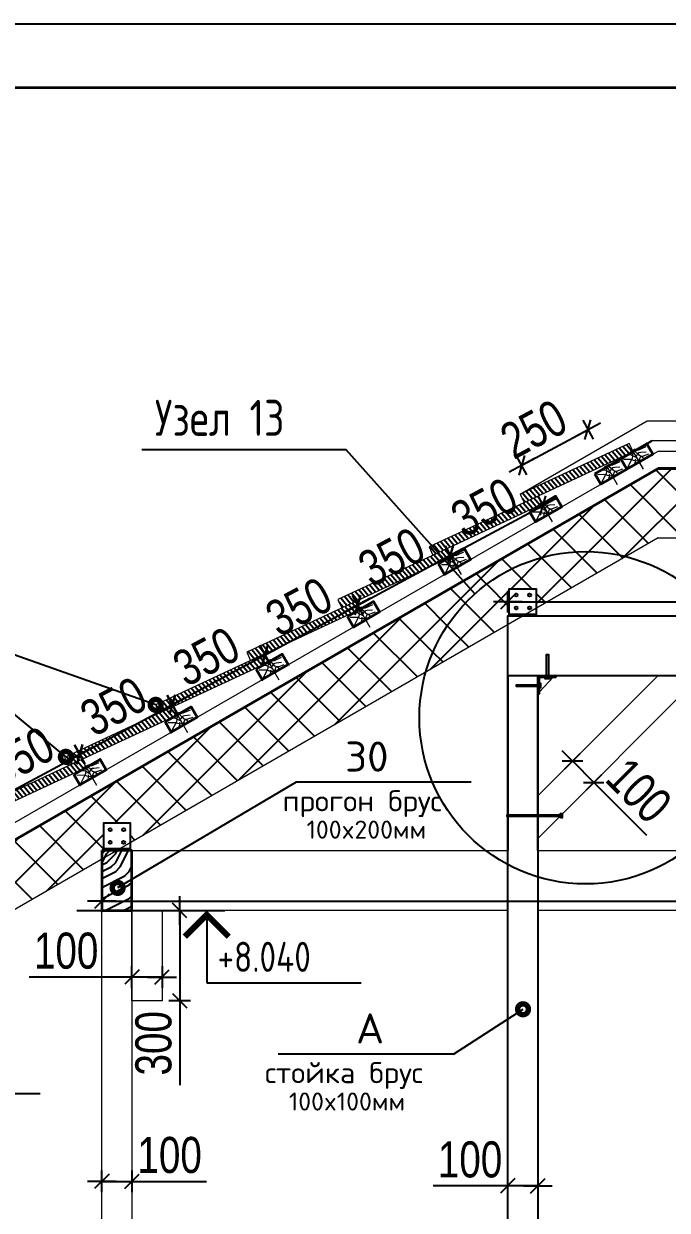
# Model space of a CAD drawing. Extents: x -12289450 to -10763036, y -7834513 to -6150123.
# Drawn here: x -10913199 to -10911059, y -7676207 to -7672261 of the extents above; entities that cross this region are included whole.
import ezdxf

# ---------------------------------------------------------------- set-up
doc = ezdxf.new("R2010")
doc.units = 0
doc.header["$LTSCALE"] = 25
doc.header["$PDMODE"] = 35
doc.layers.get('DefPoints').update_dxf_attribs({"color": 10, "lineweight": 30})
for name, color, linetype in [('004-ВСПЛИНИИ', 15, 'Continuous'), ('005-РАЗМЕРЫ', 252, 'Continuous'), ('008-ШТРИХОВКА', 252, 'Continuous'), ('1рамка1', 7, 'Continuous'), ('Annotation - Text', 7, 'Continuous'), ('ArchiCAD', 7, 'Continuous'), ('Крыши', 7, 'Continuous'), ('Новое', 51, 'Continuous'), ('Примечания', 7, 'Continuous')]:
    doc.layers.add(name, color=color, linetype=linetype)
for name, color, linetype, lineweight in [('RAZMER', 7, 'Continuous', 9), ('ROSTV', 5, 'Continuous', 30), ('Перегор', 4, 'Continuous', 20), ('Стена', 7, 'Continuous', 5), ('СТЕНЫ', 5, 'Continuous', 40), ('Штрих', 9, 'Continuous', 13)]:
    doc.layers.add(name, color=color, linetype=linetype, lineweight=lineweight)
doc.styles.add('GOST 2.304', font='cs_gost2304.shx')
doc.styles.add('ROMANT', font='romant.shx', dxfattribs={"height": 2})
doc.styles.get("Standard").update_dxf_attribs({"font": 'arial.ttf'})
doc.styles.add('TXT0', font='txt', dxfattribs={"width": 0.8})
doc.dimstyles.new('Копия 3 РАЗМЕРЫ 3', dxfattribs={"dimscale": 30, "dimtxt": 4, "dimasz": 0.08, "dimexe": 0, "dimexo": 0, "dimgap": 0.9, "dimtad": 1, "dimdec": 0, "dimzin": 0, "dimdsep": 46, "dimtxsty": 'TXT0', "dimblk1": 'A8MITTA', "dimblk2": 'A8MITTA', "dimsah": 1, "dimcen": 0.3, "dimse1": 1, "dimse2": 1, "dimadec": 0, "dimazin": 0, "dimtp": 6, "dimtm": 6, "dimtfac": 1, "dimtdec": 0, "dimtofl": 0, "dimtmove": 0, "dimatfit": 3, "dimldrblk": 'A8MITTA', "dimfxl": 0, "dimtolj": 1, "dimtzin": 0, "dimarcsym": 0})

# ---------------------------------------------------------------- blocks, each defined once
blk = doc.blocks.new('A8MITTA', base_point=(3180, 3140))
for p, q in [((3160, 3140), (3200, 3140)), ((3170, 3130), (3190, 3150)), ((3180, 3155), (3180, 3125))]:
    blk.add_line(p, q)
blk = doc.blocks.new('*D1121')
at = {"layer": '005-РАЗМЕРЫ', "color": 0, "lineweight": -2, "ltscale": 4, "transparency": 16777216}
blk.add_arc((-10916353.1, -7677009.9), 1208.4, 0.1138, 29.8862, dxfattribs=at)
at = {"layer": 'DefPoints', "color": 0, "ltscale": 4, "transparency": 16777216}
for p in [(-10911089.2, -7673970.7), (-10915217.6, -7676596.6), (-10915739.2, -7677009.9), (-10913249.2, -7677009.9), (-10916768.8, -7677249.9)]:
    blk.add_point(p, dxfattribs=at)
at = {"layer": '005-РАЗМЕРЫ', "color": 0, "lineweight": -2, "ltscale": 4, "transparency": 16777216, "xscale": 2.4, "yscale": 2.4, "zscale": 2.4}
for p, rotation in [((-10915306.6, -7676405.7), 119.9431024038141), ((-10915144.7, -7677009.9), 270.0568976005309)]:
    blk.add_blockref('A8MITTA', p, dxfattribs=dict(at, rotation=rotation))
at = {"layer": '005-РАЗМЕРЫ', "color": 0, "ltscale": 4, "transparency": 16777216, "insert": (-10915071.7, -7676819.9), "char_height": 120, "attachment_point": 5, "rotation": 278.4331, "style": 'TXT0'}
blk.add_mtext('\\A1;30°', dxfattribs=at)
blk = doc.blocks.new('*D1077')
at = {"layer": '005-РАЗМЕРЫ', "color": 0, "lineweight": -2, "ltscale": 4, "transparency": 16777216}
for p, q in [((-10911589.2, -7676125.2), (-10911837.6, -7676125.2)), ((-10911491.6, -7676125.2), (-10911586.8, -7676125.2))]:
    blk.add_line(p, q, dxfattribs=at)
at = {"layer": 'DefPoints', "color": 0, "ltscale": 4, "transparency": 16777216}
for p in [(-10911589.2, -7676125.2), (-10911489.2, -7676125.2), (-10911489.2, -7676125.2)]:
    blk.add_point(p, dxfattribs=at)
at = {"layer": '005-РАЗМЕРЫ', "color": 0, "lineweight": -2, "ltscale": 4, "transparency": 16777216, "xscale": 2.4, "yscale": 2.4, "zscale": 2.4, "rotation": 180}
blk.add_blockref('A8MITTA', (-10911589.2, -7676125.2), dxfattribs=at)
at = {"layer": '005-РАЗМЕРЫ', "color": 0, "lineweight": -2, "ltscale": 4, "transparency": 16777216, "xscale": 2.4, "yscale": 2.4, "zscale": 2.4}
blk.add_blockref('A8MITTA', (-10911489.2, -7676125.2), dxfattribs=at)
at = {"layer": '005-РАЗМЕРЫ', "color": 0, "ltscale": 4, "transparency": 16777216, "insert": (-10911714.6, -7676038.2), "char_height": 120, "attachment_point": 5, "style": 'TXT0'}
blk.add_mtext('\\A1;100', dxfattribs=at)
blk = doc.blocks.new('*D1079')
at = {"layer": '005-РАЗМЕРЫ', "color": 0, "lineweight": -2, "ltscale": 4, "transparency": 16777216}
for p, q in [((-10912936.8, -7676110.4), (-10912841.6, -7676110.4)), ((-10912839.2, -7676110.4), (-10912590.8, -7676110.4))]:
    blk.add_line(p, q, dxfattribs=at)
at = {"layer": 'DefPoints', "color": 0, "ltscale": 4, "transparency": 16777216}
for p in [(-10912839.2, -7676110.4), (-10912939.2, -7676125.2), (-10912839.2, -7676125.2)]:
    blk.add_point(p, dxfattribs=at)
at = {"layer": '005-РАЗМЕРЫ', "color": 0, "lineweight": -2, "ltscale": 4, "transparency": 16777216, "xscale": 2.4, "yscale": 2.4, "zscale": 2.4, "rotation": 180}
blk.add_blockref('A8MITTA', (-10912939.2, -7676110.4), dxfattribs=at)
at = {"layer": '005-РАЗМЕРЫ', "color": 0, "lineweight": -2, "ltscale": 4, "transparency": 16777216, "xscale": 2.4, "yscale": 2.4, "zscale": 2.4}
blk.add_blockref('A8MITTA', (-10912839.2, -7676110.4), dxfattribs=at)
at = {"layer": '005-РАЗМЕРЫ', "color": 0, "ltscale": 4, "transparency": 16777216, "insert": (-10912713.8, -7676023.4), "char_height": 120, "attachment_point": 5, "style": 'TXT0'}
blk.add_mtext('\\A1;100', dxfattribs=at)
blk = doc.blocks.new('*D1087')
at = {"layer": '005-РАЗМЕРЫ', "color": 0, "lineweight": -2, "ltscale": 4, "transparency": 16777216}
for p, q in [((-10912839.2, -7675431.1), (-10913181, -7675431.1)), ((-10912741.6, -7675431.1), (-10912836.8, -7675431.1))]:
    blk.add_line(p, q, dxfattribs=at)
at = {"layer": 'DefPoints', "color": 0, "ltscale": 4, "transparency": 16777216}
for p in [(-10912839.2, -7675431.1), (-10912839.2, -7675509.9), (-10912739.2, -7675509.9)]:
    blk.add_point(p, dxfattribs=at)
at = {"layer": '005-РАЗМЕРЫ', "color": 0, "lineweight": -2, "ltscale": 4, "transparency": 16777216, "xscale": 2.4, "yscale": 2.4, "zscale": 2.4, "rotation": 180}
blk.add_blockref('A8MITTA', (-10912839.2, -7675431.1), dxfattribs=at)
at = {"layer": '005-РАЗМЕРЫ', "color": 0, "lineweight": -2, "ltscale": 4, "transparency": 16777216, "xscale": 2.4, "yscale": 2.4, "zscale": 2.4}
blk.add_blockref('A8MITTA', (-10912739.2, -7675431.1), dxfattribs=at)
at = {"layer": '005-РАЗМЕРЫ', "color": 0, "ltscale": 4, "transparency": 16777216, "insert": (-10913058, -7675344.1), "char_height": 120, "attachment_point": 5, "style": 'TXT0'}
blk.add_mtext('\\A1;100', dxfattribs=at)
blk = doc.blocks.new('*D1088')
at = {"layer": '005-РАЗМЕРЫ', "color": 0, "lineweight": -2, "ltscale": 4, "transparency": 16777216}
for p, q in [((-10912680.1, -7675212.3), (-10912680.1, -7675507.5)), ((-10912680.1, -7675509.9), (-10912680.1, -7675790.3))]:
    blk.add_line(p, q, dxfattribs=at)
at = {"layer": 'DefPoints', "color": 0, "ltscale": 4, "transparency": 16777216}
for p in [(-10912739.2, -7675209.9), (-10912680.1, -7675209.9), (-10912739.2, -7675509.9)]:
    blk.add_point(p, dxfattribs=at)
at = {"layer": '005-РАЗМЕРЫ', "color": 0, "lineweight": -2, "ltscale": 4, "transparency": 16777216, "xscale": 2.4, "yscale": 2.4, "zscale": 2.4}
for p, rotation in [((-10912680.1, -7675209.9), 90), ((-10912680.1, -7675509.9), 270)]:
    blk.add_blockref('A8MITTA', p, dxfattribs=dict(at, rotation=rotation))
at = {"layer": '005-РАЗМЕРЫ', "color": 0, "ltscale": 4, "transparency": 16777216, "insert": (-10912767.1, -7675651.3), "char_height": 120, "attachment_point": 5, "rotation": 90, "style": 'TXT0'}
blk.add_mtext('\\A1;300', dxfattribs=at)
blk = doc.blocks.new('ytjtyj')
at = {"layer": 'Перегор', "linetype": 'Continuous'}
for p, q in [((-3.6, 13.4), (-21.6, 6.9)), ((-12.6, 10.2), (11.8, -56.9))]:
    blk.add_line(p, q, dxfattribs=at)
at = {"layer": 'Стена', "linetype": 'Continuous', "ltscale": 100}
blk.add_line((51.9, -12.5), (38.2, 25), dxfattribs=at)
blk.add_lwpolyline([(-55.8, -9.2), (-42.1, -46.8), (51.9, -12.5), (38.2, 25), (-55.8, -9.2)], close=True, dxfattribs=at)
at = {"layer": 'Штрих', "linetype": 'Continuous', "ltscale": 100}
for p, q in [((-10.2, 4.4), (-15.6, -3.3)), ((0.3, 8.6), (-10.2, 4.4)), ((2, -2.6), (-4.9, 6.5)), ((7.6, 8.6), (0.3, 8.6)), ((32.8, 15.1), (7.6, 8.6)), ((-20.7, -18.1), (-46.9, -13.8)), ((-18.6, -15.3), (-38.4, -41.9)), ((-20.7, -2.7), (-33.2, -0.9)), ((-15.6, -6.6), (-20.7, -2.7)), ((-15.1, -22.2), (-20.7, -18.1)), ((-15.6, -8.5), (-18.6, -15.3)), ((-15.6, -3.3), (-15.6, -8.5)), ((-7.2, -13), (-15.6, -6.6)), ((-9.5, -24.4), (-15.1, -22.2)), ((-8.9, -23.1), (-12.3, -30.7)), ((-12.3, -30.7), (-11.7, -34.8)), ((-0.7, -26.6), (-9.5, -24.4)), ((-9, -18.9), (-8.9, -23.1)), ((-1.7, -7.1), (-7.2, -13)), ((-1.2, -17.6), (-7.2, -13)), ((2, -2.6), (-1.7, -7.1)), ((8.3, -25.3), (-0.7, -26.6)), ((1.3, -25.2), (0.1, -30.6)), ((5.7, -20.6), (1.3, -25.2)), ((7.1, -0.5), (2, -2.6)), ((5.7, -5.8), (2, -2.6)), ((7.2, -9.7), (5.7, -5.8)), ((8.7, -14.8), (5.7, -20.6)), ((12.9, -0.7), (7.1, -0.5)), ((13.7, -13.8), (7.2, -9.7)), ((13.7, -13.8), (8.7, -14.8)), ((30.7, -2.1), (12.9, -0.7)), ((17.6, -17.7), (13.7, -13.8)), ((19.4, -13.8), (13.7, -13.8)), ((17.5, -23.8), (14, -25.5)), ((21.4, -22.6), (17.5, -23.8)), ((20.1, -23), (17.6, -17.7)), ((37.5, -10.5), (19.4, -13.8))]:
    blk.add_line(p, q, dxfattribs=at)
blk = doc.blocks.new('*D1102')
at = {"layer": '005-РАЗМЕРЫ', "color": 0, "lineweight": -2, "ltscale": 4, "transparency": 16777216}
blk.add_line((-10913319, -7674855.2), (-10913015, -7674691.9), dxfattribs=at)
at = {"layer": 'DefPoints', "color": 0, "ltscale": 4, "transparency": 16777216}
for p in [(-10913012.9, -7674690.8), (-10912981.3, -7674749.5), (-10913284.4, -7674924.5)]:
    blk.add_point(p, dxfattribs=at)
at = {"layer": '005-РАЗМЕРЫ', "color": 0, "lineweight": -2, "ltscale": 4, "transparency": 16777216, "xscale": 2.4, "yscale": 2.4, "zscale": 2.4}
for p, rotation in [((-10913012.9, -7674690.8), 28.24157779316131), ((-10913321.1, -7674856.3), 208.2415777931613)]:
    blk.add_blockref('A8MITTA', p, dxfattribs=dict(at, rotation=rotation))
at = {"layer": '005-РАЗМЕРЫ', "color": 0, "ltscale": 4, "transparency": 16777216, "insert": (-10913208.1, -7674696.9), "char_height": 120, "attachment_point": 5, "rotation": 28.2416, "style": 'TXT0'}
blk.add_mtext('\\A1;350', dxfattribs=at)
blk = doc.blocks.new('*D1103')
at = {"layer": '005-РАЗМЕРЫ', "color": 0, "lineweight": -2, "ltscale": 4, "transparency": 16777216}
blk.add_line((-10913010.8, -7674689.6), (-10912706.8, -7674526.3), dxfattribs=at)
at = {"layer": 'DefPoints', "color": 0, "ltscale": 4, "transparency": 16777216}
for p in [(-10912704.7, -7674525.2), (-10912678.2, -7674574.5), (-10912981.3, -7674749.5)]:
    blk.add_point(p, dxfattribs=at)
at = {"layer": '005-РАЗМЕРЫ', "color": 0, "lineweight": -2, "ltscale": 4, "transparency": 16777216, "xscale": 2.4, "yscale": 2.4, "zscale": 2.4}
for p, rotation in [((-10912704.7, -7674525.2), 28.24157779316131), ((-10913012.9, -7674690.8), 208.2415777931613)]:
    blk.add_blockref('A8MITTA', p, dxfattribs=dict(at, rotation=rotation))
at = {"layer": '005-РАЗМЕРЫ', "color": 0, "ltscale": 4, "transparency": 16777216, "insert": (-10912899.9, -7674531.3), "char_height": 120, "attachment_point": 5, "rotation": 28.2416, "style": 'TXT0'}
blk.add_mtext('\\A1;350', dxfattribs=at)
blk = doc.blocks.new('*D1104')
at = {"layer": '005-РАЗМЕРЫ', "color": 0, "lineweight": -2, "ltscale": 4, "transparency": 16777216}
blk.add_line((-10912702.6, -7674524.1), (-10912398.6, -7674360.8), dxfattribs=at)
at = {"layer": 'DefPoints', "color": 0, "ltscale": 4, "transparency": 16777216}
for p in [(-10912396.5, -7674359.7), (-10912375.1, -7674399.5), (-10912678.2, -7674574.5)]:
    blk.add_point(p, dxfattribs=at)
at = {"layer": '005-РАЗМЕРЫ', "color": 0, "lineweight": -2, "ltscale": 4, "transparency": 16777216, "xscale": 2.4, "yscale": 2.4, "zscale": 2.4}
for p, rotation in [((-10912396.5, -7674359.7), 28.24157779316131), ((-10912704.7, -7674525.2), 208.2415777931613)]:
    blk.add_blockref('A8MITTA', p, dxfattribs=dict(at, rotation=rotation))
at = {"layer": '005-РАЗМЕРЫ', "color": 0, "ltscale": 4, "transparency": 16777216, "insert": (-10912591.8, -7674365.8), "char_height": 120, "attachment_point": 5, "rotation": 28.2416, "style": 'TXT0'}
blk.add_mtext('\\A1;350', dxfattribs=at)
blk = doc.blocks.new('*D1105')
at = {"layer": '005-РАЗМЕРЫ', "color": 0, "lineweight": -2, "ltscale": 4, "transparency": 16777216}
blk.add_line((-10912394.4, -7674358.5), (-10912090.4, -7674195.3), dxfattribs=at)
at = {"layer": 'DefPoints', "color": 0, "ltscale": 4, "transparency": 16777216}
for p in [(-10912088.3, -7674194.1), (-10912072, -7674224.5), (-10912375.1, -7674399.5)]:
    blk.add_point(p, dxfattribs=at)
at = {"layer": '005-РАЗМЕРЫ', "color": 0, "lineweight": -2, "ltscale": 4, "transparency": 16777216, "xscale": 2.4, "yscale": 2.4, "zscale": 2.4}
for p, rotation in [((-10912088.3, -7674194.1), 28.24157779316131), ((-10912396.5, -7674359.7), 208.2415777931613)]:
    blk.add_blockref('A8MITTA', p, dxfattribs=dict(at, rotation=rotation))
at = {"layer": '005-РАЗМЕРЫ', "color": 0, "ltscale": 4, "transparency": 16777216, "insert": (-10912283.6, -7674200.3), "char_height": 120, "attachment_point": 5, "rotation": 28.2416, "style": 'TXT0'}
blk.add_mtext('\\A1;350', dxfattribs=at)
blk = doc.blocks.new('*D1106')
at = {"layer": '005-РАЗМЕРЫ', "color": 0, "lineweight": -2, "ltscale": 4, "transparency": 16777216}
blk.add_line((-10912086.2, -7674193), (-10911782.2, -7674029.7), dxfattribs=at)
at = {"layer": 'DefPoints', "color": 0, "ltscale": 4, "transparency": 16777216}
for p in [(-10911780.1, -7674028.6), (-10911768.9, -7674049.5), (-10912072, -7674224.5)]:
    blk.add_point(p, dxfattribs=at)
at = {"layer": '005-РАЗМЕРЫ', "color": 0, "lineweight": -2, "ltscale": 4, "transparency": 16777216, "xscale": 2.4, "yscale": 2.4, "zscale": 2.4}
for p, rotation in [((-10911780.1, -7674028.6), 28.24157779316131), ((-10912088.3, -7674194.1), 208.2415777931613)]:
    blk.add_blockref('A8MITTA', p, dxfattribs=dict(at, rotation=rotation))
at = {"layer": '005-РАЗМЕРЫ', "color": 0, "ltscale": 4, "transparency": 16777216, "insert": (-10911975.4, -7674034.7), "char_height": 120, "attachment_point": 5, "rotation": 28.2416, "style": 'TXT0'}
blk.add_mtext('\\A1;350', dxfattribs=at)
blk = doc.blocks.new('*D1107')
at = {"layer": '005-РАЗМЕРЫ', "color": 0, "lineweight": -2, "ltscale": 4, "transparency": 16777216}
blk.add_line((-10911778, -7674027.5), (-10911474, -7673864.2), dxfattribs=at)
at = {"layer": 'DefPoints', "color": 0, "ltscale": 4, "transparency": 16777216}
for p in [(-10911471.9, -7673863.1), (-10911465.8, -7673874.5), (-10911768.9, -7674049.5)]:
    blk.add_point(p, dxfattribs=at)
at = {"layer": '005-РАЗМЕРЫ', "color": 0, "lineweight": -2, "ltscale": 4, "transparency": 16777216, "xscale": 2.4, "yscale": 2.4, "zscale": 2.4}
for p, rotation in [((-10911471.9, -7673863.1), 28.24157779316131), ((-10911780.1, -7674028.6), 208.2415777931613)]:
    blk.add_blockref('A8MITTA', p, dxfattribs=dict(at, rotation=rotation))
at = {"layer": '005-РАЗМЕРЫ', "color": 0, "ltscale": 4, "transparency": 16777216, "insert": (-10911667.2, -7673869.2), "char_height": 120, "attachment_point": 5, "rotation": 28.2416, "style": 'TXT0'}
blk.add_mtext('\\A1;350', dxfattribs=at)
blk = doc.blocks.new('*D1122')
at = {"layer": '005-РАЗМЕРЫ', "color": 0, "lineweight": -2, "ltscale": 4, "transparency": 16777216}
blk.add_line((-10911540.7, -7673728.4), (-10911324.8, -7673612.4), dxfattribs=at)
at = {"layer": 'DefPoints', "color": 0, "ltscale": 4, "transparency": 16777216}
for p in [(-10911322.7, -7673611.3), (-10911225.2, -7673792.8), (-10911441.7, -7673917.8)]:
    blk.add_point(p, dxfattribs=at)
at = {"layer": '005-РАЗМЕРЫ', "color": 0, "lineweight": -2, "ltscale": 4, "transparency": 16777216, "xscale": 2.4, "yscale": 2.4, "zscale": 2.4}
for p, rotation in [((-10911322.7, -7673611.3), 28.24157779316131), ((-10911542.8, -7673729.5), 208.2415777931613)]:
    blk.add_blockref('A8MITTA', p, dxfattribs=dict(at, rotation=rotation))
at = {"layer": '005-РАЗМЕРЫ', "color": 0, "ltscale": 4, "transparency": 16777216, "insert": (-10911503, -7673609.4), "char_height": 120, "attachment_point": 5, "rotation": 28.2416, "style": 'TXT0'}
blk.add_mtext('\\A1;250', dxfattribs=at)
blk = doc.blocks.new('*D1133')
at = {"layer": '005-РАЗМЕРЫ', "color": 0, "lineweight": -2, "ltscale": 4, "transparency": 16777216}
for p, q in [((-10911372.1, -7674714.8), (-10911304.8, -7674782.1)), ((-10911303.1, -7674783.8), (-10911127.5, -7674959.5))]:
    blk.add_line(p, q, dxfattribs=at)
at = {"layer": 'DefPoints', "color": 0, "ltscale": 4, "transparency": 16777216}
for p in [(-10911327.4, -7674666.7), (-10911256.7, -7674737.4), (-10911303.1, -7674783.8)]:
    blk.add_point(p, dxfattribs=at)
at = {"layer": '005-РАЗМЕРЫ', "color": 0, "lineweight": -2, "ltscale": 4, "transparency": 16777216, "xscale": 2.4, "yscale": 2.4, "zscale": 2.4}
for p, rotation in [((-10911373.8, -7674713.1), 135), ((-10911303.1, -7674783.8), 315)]:
    blk.add_blockref('A8MITTA', p, dxfattribs=dict(at, rotation=rotation))
at = {"layer": '005-РАЗМЕРЫ', "color": 0, "ltscale": 4, "transparency": 16777216, "insert": (-10911152.9, -7674811), "char_height": 120, "attachment_point": 5, "rotation": 315, "style": 'TXT0'}
blk.add_mtext('\\A1;100', dxfattribs=at)
blk = doc.blocks.new('*D1278')
at = {"layer": '005-РАЗМЕРЫ', "color": 0, "lineweight": -2, "ltscale": 4, "transparency": 16777216}
blk.add_line((-10911586.8, -7674183.4), (-10909391.6, -7674183.4), dxfattribs=at)
at = {"layer": 'DefPoints', "color": 0, "ltscale": 4, "transparency": 16777216}
for p in [(-10909389.2, -7674183.4), (-10911589.2, -7674329.9), (-10909389.2, -7674329.9)]:
    blk.add_point(p, dxfattribs=at)
at = {"layer": '005-РАЗМЕРЫ', "color": 0, "lineweight": -2, "ltscale": 4, "transparency": 16777216, "xscale": 2.4, "yscale": 2.4, "zscale": 2.4, "rotation": 180}
blk.add_blockref('A8MITTA', (-10911589.2, -7674183.4), dxfattribs=at)
at = {"layer": '005-РАЗМЕРЫ', "color": 0, "lineweight": -2, "ltscale": 4, "transparency": 16777216, "xscale": 2.4, "yscale": 2.4, "zscale": 2.4}
blk.add_blockref('A8MITTA', (-10909389.2, -7674183.4), dxfattribs=at)
at = {"layer": '005-РАЗМЕРЫ', "color": 0, "ltscale": 4, "transparency": 16777216, "insert": (-10910579.8, -7674096.4), "char_height": 120, "attachment_point": 5, "style": 'TXT0'}
blk.add_mtext('\\A1;2200', dxfattribs=at)
blk = doc.blocks.new('*D1279')
at = {"layer": '005-РАЗМЕРЫ', "color": 0, "lineweight": -2, "ltscale": 4, "transparency": 16777216}
blk.add_line((-10912936.8, -7675179.3), (-10908041.6, -7675179.3), dxfattribs=at)
at = {"layer": 'DefPoints', "color": 0, "ltscale": 4, "transparency": 16777216}
for p in [(-10912939.2, -7675209.8), (-10908039.2, -7675179.3), (-10908039.2, -7675209.9)]:
    blk.add_point(p, dxfattribs=at)
at = {"layer": '005-РАЗМЕРЫ', "color": 0, "lineweight": -2, "ltscale": 4, "transparency": 16777216, "xscale": 2.4, "yscale": 2.4, "zscale": 2.4, "rotation": 180}
blk.add_blockref('A8MITTA', (-10912939.2, -7675179.3), dxfattribs=at)
at = {"layer": '005-РАЗМЕРЫ', "color": 0, "lineweight": -2, "ltscale": 4, "transparency": 16777216, "xscale": 2.4, "yscale": 2.4, "zscale": 2.4}
blk.add_blockref('A8MITTA', (-10908039.2, -7675179.3), dxfattribs=at)
at = {"layer": '005-РАЗМЕРЫ', "color": 0, "ltscale": 4, "transparency": 16777216, "insert": (-10910544.8, -7675092.3), "char_height": 120, "attachment_point": 5, "style": 'TXT0'}
blk.add_mtext('\\A1;4900', dxfattribs=at)

msp = doc.modelspace()

# ---------------------------------------------------------------- hatches: boundary and pattern name
at = {"layer": '008-ШТРИХОВКА'}
h = msp.add_hatch(dxfattribs=at)
h.set_pattern_fill('ANSI31', color=251, scale=4, angle=5, style=0)
h.set_pattern_definition([(130, (-22668496.526, -659870.611), (9.728764428, 8.163402643), [])])
h.paths.add_polyline_path([(-10911175.1, -7673685.2), (-10911176.7, -7673682.5), (-10911174, -7673680.9), (-10911185.2, -7673656.8), (-10911547.7, -7673825.9), (-10911535, -7673853)])
at = {"layer": '008-ШТРИХОВКА', "ltscale": 3}
h = msp.add_hatch(dxfattribs=at)
h.set_pattern_fill('ANSI37', color=256, scale=30)
h.set_pattern_definition([(45, (-10915989.19, -7676799.76), (-67.3519, 67.3519), []), (135, (-10915989.19, -7676799.76), (-67.3519, -67.3519), [])])
h.paths.add_polyline_path([(-10914357.1, -7675857.5), (-10914427.5, -7675781.6, -0.654736), (-10914442.6, -7675775, -1), (-10914424.6, -7675775, -0.208652), (-10914427.5, -7675781.6), (-10914357.1, -7675857.5), (-10913966.4, -7675631.9), (-10914081.8, -7675477.9, -0.449806), (-10914095, -7675475.2), (-10915389.2, -7676222.4), (-10915389.2, -7676395.6), (-10915792.5, -7676628.5, -0.063467), (-10915753.7, -7676663.8)])
h.paths.add_polyline_path([(-10915989.2, -7676606), (-10915989.2, -7676742), (-10915934.2, -7676710.3), (-10915934.2, -7676654.9), (-10915844.2, -7676654.9), (-10915844.2, -7676658.3), (-10915792.5, -7676628.5, 0.253679)])
h.paths.add_polyline_path([(-10915954.4, -7676690.2, -1), (-10915964.4, -7676690.2, -1)], flags=16)
h.paths.add_polyline_path([(-10915792.5, -7676628.5), (-10915389.2, -7676395.6), (-10915389.2, -7676222.4), (-10915989.2, -7676568.8), (-10915989.2, -7676606, -0.253679)])
h.paths.add_polyline_path([(-10915955.2, -7676586.1), (-10915954.2, -7676586.1, 1), (-10915964.2, -7676586.1), (-10915963.2, -7676586.1, -1)], flags=16)
h.paths.add_polyline_path([(-10915684.2, -7676534.3, -1), (-10915694.2, -7676534.3, -1)], flags=16)
h.paths.add_polyline_path([(-10915689.2, -7676434.3), (-10915689.2, -7676435.3, 0.425077), (-10915684, -7676430.3), (-10915685, -7676430.3, -0.427766)], flags=16)
h.paths.add_polyline_path([(-10915424, -7676378.3, -1), (-10915414, -7676378.3, -1)], flags=16)
h.paths.add_polyline_path([(-10915419, -7676278.3), (-10915419, -7676279.3, 0.425077), (-10915413.8, -7676274.3), (-10915414.8, -7676274.3, -0.427766)], flags=16)
h.paths.add_polyline_path([(-10915939.2, -7676770.9), (-10915939.2, -7676744.9), (-10915934.2, -7676744.9), (-10915934.2, -7676710.3), (-10915989.2, -7676742), (-10915989.2, -7676799.8)])
h.paths.add_polyline_path([(-10915885.5, -7676739.9), (-10915844.2, -7676716.1), (-10915844.2, -7676658.3), (-10915866.4, -7676671.1, -0.392552), (-10915861.8, -7676676.1, -1.254141), (-10915871.3, -7676674), (-10915934.2, -7676710.3), (-10915934.2, -7676739.9)], flags=17)
h.paths.add_polyline_path([(-10915916.9, -7676718.6, -1), (-10915906.9, -7676718.6, -1)], flags=16)
h.paths.add_polyline_path([(-10915871.8, -7676718.6, -1), (-10915861.8, -7676718.6, -1)], flags=16)
h.paths.add_polyline_path([(-10915753.7, -7676663.8, 0.063467), (-10915792.5, -7676628.5), (-10915844.2, -7676658.3), (-10915844.2, -7676716.1)])
h.paths.add_polyline_path([(-10912939.2, -7675009.9), (-10912934.2, -7675009.9), (-10912934.2, -7674919.9), (-10912844.2, -7674919.9), (-10912844.2, -7674984), (-10911861.7, -7674416.8, -0.141487), (-10911698.9, -7674157), (-10911737.3, -7674114), (-10914079.4, -7675466.2, -0.131652), (-10914078.2, -7675470.7, -0.236048), (-10914081.8, -7675477.9), (-10913966.4, -7675631.9), (-10912939.2, -7675038.8)])
h.paths.add_polyline_path([(-10911861.7, -7674416.8), (-10911589.2, -7674259.4), (-10911589.2, -7674229.9), (-10911584.2, -7674229.9), (-10911584.2, -7674139.9), (-10911494.2, -7674139.9), (-10911494.2, -7674204.6), (-10911196.7, -7674032.8, 0.404225)])
h.paths.add_polyline_path([(-10911089.2, -7673739.8), (-10911737.3, -7674114), (-10911698.9, -7674157, -0.248525), (-10911196.7, -7674032.8), (-10911089.2, -7673970.7), (-10911089.2, -7673970.7), (-10910714.2, -7673970.7), (-10910714.2, -7673739.8)])
at = {"layer": '008-ШТРИХОВКА'}
h = msp.add_hatch(dxfattribs=at)
h.set_pattern_fill('ANSI31', color=251, scale=4, angle=5, style=0)
h.set_pattern_definition([(130, (-22668193.418, -660045.611), (9.728764428, 8.163402643), [])])
h.paths.add_polyline_path([(-10911478.2, -7673860.2), (-10911479.8, -7673857.5), (-10911477.1, -7673855.9), (-10911488.3, -7673831.8), (-10911850.8, -7674000.9), (-10911838.1, -7674028)])
h = msp.add_hatch(dxfattribs=at)
h.set_pattern_fill('ANSI31', color=251, scale=4, angle=5, style=0)
h.set_pattern_definition([(130, (-22667890.309, -660220.611), (9.728764428, 8.163402643), [])])
h.paths.add_polyline_path([(-10911781.3, -7674035.2), (-10911782.9, -7674032.5), (-10911780.2, -7674030.9), (-10911791.4, -7674006.8), (-10912153.9, -7674175.9), (-10912141.3, -7674203)])
h = msp.add_hatch(dxfattribs=at)
h.set_pattern_fill('ANSI31', color=251, scale=4, angle=5, style=0)
h.set_pattern_definition([(130, (-22667587.2, -660395.611), (9.728764428, 8.163402643), [])])
h.paths.add_polyline_path([(-10912084.4, -7674210.2), (-10912086, -7674207.5), (-10912083.3, -7674205.9), (-10912094.5, -7674181.8), (-10912457, -7674350.9), (-10912444.4, -7674378)])
h = msp.add_hatch(dxfattribs=at)
h.set_pattern_fill('ANSI31', color=251, scale=4, angle=5, style=0)
h.set_pattern_definition([(130, (-22667284.091, -660570.611), (9.728764428, 8.163402643), [])])
h.paths.add_polyline_path([(-10912387.5, -7674385.2), (-10912389.1, -7674382.5), (-10912386.4, -7674380.9), (-10912397.6, -7674356.8), (-10912760.1, -7674525.9), (-10912747.5, -7674553)])
h = msp.add_hatch(dxfattribs=at)
h.set_pattern_fill('ANSI31', color=251, scale=4, angle=5, style=0)
h.set_pattern_definition([(130, (-22666980.982, -660745.611), (9.728764428, 8.163402643), [])])
h.paths.add_polyline_path([(-10912690.6, -7674560.2), (-10912692.2, -7674557.5), (-10912689.5, -7674555.9), (-10912700.7, -7674531.8), (-10913063.3, -7674700.9), (-10913050.6, -7674728)])
h = msp.add_hatch(dxfattribs=at)
h.set_pattern_fill('ANSI31', color=251, scale=4, angle=5, style=0)
h.set_pattern_definition([(130, (-22666677.873, -660920.611), (9.728764428, 8.163402643), [])])
h.paths.add_polyline_path([(-10912993.8, -7674735.2), (-10912995.3, -7674732.5), (-10912992.6, -7674730.9), (-10913003.8, -7674706.8), (-10913366.4, -7674875.9), (-10913353.7, -7674903)])
h = msp.add_hatch(dxfattribs=at)
h.set_pattern_fill('WOODFACE', color=251, scale=300, style=0, pattern_type=2)
h.set_pattern_definition([(0, (761216.9, -567795.14), (300, 300), [15, -285]), (90, (761336.9, -567690.14), (-300, 300), [30, -270]), (45, (761276.91, -567720.14), (3e-14, 300), [21.21, -63.63, 21.21, -42.42, 148.5, -127.2940687]), (45, (761201.91, -567810.14), (3e-14, 300), [21.213, -42.426, 21.213, -339.4120686]), (45, (761306.91, -567780.14), (3e-14, 300), [21.213, -403.0510686]), (45, (761336.91, -567795.14), (3e-14, 300), [21.213, -403.0510686]), (45, (761291.91, -567765.14), (3e-14, 300), [21.213, -403.0510686]), (45, (761276.91, -567750.14), (3e-14, 300), [42.426, -381.8380686]), (45, (761351.91, -567525.14), (3e-14, 300), [42.426, -381.8380686]), (45, (761246.91, -567735.14), (3e-14, 300), [84.852, -339.4120686]), (45, (761231.91, -567720.14), (3e-14, 300), [84.852, -339.4120686]), (45, (761426.91, -567630.14), (3e-14, 300), [84.852, -339.4120686]), (45, (761216.91, -567690.14), (3e-14, 300), [63.6396, -360.6244686]), (45, (761156.91, -567645.14), (3e-14, 300), [63.6396, -360.6244686]), (45, (761186.91, -567675.14), (3e-14, 300), [63.6396, -360.6244686]), (45, (761381.91, -567585.14), (3e-14, 300), [106.06602, -318.1980486]), (45, (761351.91, -567570.14), (3e-14, 300), [106.06602, -318.1980486]), (45, (761381.91, -567645.14), (3e-14, 300), [148.492424, -275.7716445]), (26.5650512, (761246.91, -567765.14), (300, 1e-07), [33.541017, -637.279374]), (26.5650512, (761306.91, -567675.14), (300, 1e-07), [33.541017, -637.279374]), (26.5650512, (761291.91, -567705.14), (300, 1e-07), [33.541017, -637.279374]), (26.5650512, (761231.91, -567795.14), (300, 1e-07), [67.08204, -603.738353]), (26.5650512, (761291.91, -567660.14), (300, 1e-07), [100.623059, -570.197334]), (26.5650512, (761261.91, -567645.14), (300, 1e-07), [134.1640785, -536.6563146]), (26.5650512, (761231.91, -567630.14), (300, 1e-07), [134.1640785, -536.6563146]), (26.5650512, (761186.91, -567540.14), (300, 1e-07), [134.1640785, -536.6563146]), (26.5650512, (761186.91, -567570.14), (300, 1e-07), [167.7051, -503.115293]), (26.5650512, (761201.91, -567600.14), (300, 1e-07), [167.7051, -503.115293]), (63.4349488, (761306.91, -567720.14), (2e-08, 300), [33.541017, -637.279374]), (63.4349488, (761261.91, -567750.14), (2e-08, 300), [33.541017, -637.279374]), (63.4349488, (761216.91, -567795.14), (2e-08, 300), [67.08204, -603.738353]), (63.4349488, (761306.91, -567750.14), (2e-08, 300), [67.08204, -603.738353]), (63.4349488, (761186.91, -567810.14), (2e-08, 300), [100.623059, -570.197334]), (63.4349488, (761156.91, -567810.14), (2e-08, 300), [134.1640785, -536.6563146]), (63.4349488, (761426.91, -567795.14), (2e-08, 300), [134.1640785, -536.6563146]), (63.4349488, (761321.91, -567765.14), (2e-08, 300), [134.1640785, -536.6563146]), (63.4349488, (761381.91, -567795.14), (2e-08, 300), [167.7051, -503.115293]), (63.4349488, (761351.91, -567780.14), (2e-08, 300), [167.7051, -503.115293])])
h.paths.add_polyline_path([(-10912839.2, -7675209.9), (-10912839.2, -7675009.9), (-10912939.2, -7675009.9), (-10912939.2, -7675209.9)])

# ---------------------------------------------------------------- linework, layer by layer
at = {"lineweight": 25, "ltscale": 20}
for p, q in [((-10913058.8, -7674698.8), (-10913648, -7674212.9)), ((-10912760.1, -7674525.9), (-10913648, -7674212.9)), ((-10912293.5, -7674783.2), (-10912886.9, -7675134.6)), ((-10911711.2, -7674783.2), (-10912293.5, -7674783.2)), ((-10911770, -7675687.1), (-10911538.5, -7675538.2)), ((-10911770, -7675687.1), (-10912352.4, -7675687.1)), ((-10913145, -7675819.5), (-10913825.6, -7675819.5))]:
    msp.add_line(p, q, dxfattribs=at)
at = {"lineweight": 25, "ltscale": 20, "const_width": 36}
for points in [[(-10912769.1, -7674526.7, -1), (-10912751.2, -7674525.1, -1)], [(-10913067.8, -7674699.6, -1), (-10913049.8, -7674698, -1)], [(-10912895.9, -7675134.6, -1), (-10912877.9, -7675134.6, -1)], [(-10911547.5, -7675538.2, -1), (-10911529.5, -7675538.2, -1)]]:
    msp.add_lwpolyline(points, format="xyb", close=True, dxfattribs=at)
at = {"layer": '004-ВСПЛИНИИ', "color": 1}
for p, q in [((-10912126.7, -7673678.6), (-10912806.5, -7673678.6)), ((-10911698.9, -7674157), (-10912126.7, -7673678.6))]:
    msp.add_line(p, q, dxfattribs=at)
msp.add_circle((-10911330.5, -7674568.9), 552.5, dxfattribs=at)
at = {"layer": '005-РАЗМЕРЫ', "color": 6, "ltscale": 5}
for points in [[(-10911460.2, -7674433.9), (-10911460.2, -7674358.9), (-10911460.2, -7674358.9), (-10911454.2, -7674358.9), (-10911454.2, -7674433.9), (-10911460.2, -7674433.9)], [(-10911485.2, -7674464.9), (-10911560.2, -7674464.9), (-10911560.2, -7674464.9), (-10911560.2, -7674458.9), (-10911485.2, -7674458.9), (-10911485.2, -7674464.9)], [(-10911413.6, -7674897.3), (-10911591.5, -7674897.3), (-10911591.5, -7674897.3), (-10911591.5, -7674891.3), (-10911413.6, -7674891.3), (-10911413.6, -7674897.3)]]:
    msp.add_lwpolyline(points, dxfattribs=at)
for points in [[(-10911485.2, -7674469.4), (-10911485.2, -7674454.4), (-10911479.9, -7674454.4), (-10911479.9, -7674469.4)], [(-10911464.7, -7674433.9), (-10911449.7, -7674433.9), (-10911449.7, -7674439.2), (-10911464.7, -7674439.2)], [(-10911413.6, -7674901.8), (-10911413.6, -7674886.8), (-10911408.4, -7674886.8), (-10911408.4, -7674901.8)]]:
    msp.add_lwpolyline(points, close=True, dxfattribs=at)
at = {"layer": '008-ШТРИХОВКА', "ltscale": 3}
msp.add_lwpolyline([(-10911126.8, -7673657.6), (-10911108.6, -7673647.1)], dxfattribs=at)
at = {"layer": '1рамка1', "color": 7, "lineweight": 25, "ltscale": 133.333333}
for p, q in [((-10911584.2, -7674224.9), (-10911494.2, -7674224.9)), ((-10912844.2, -7675004.9), (-10912934.2, -7675004.9))]:
    msp.add_line(p, q, dxfattribs=at)
for points in [[(-10911494.2, -7674229.9), (-10911584.2, -7674229.9), (-10911584.2, -7674139.9), (-10911494.2, -7674139.9), (-10911494.2, -7674229.9)], [(-10912934.2, -7675009.9), (-10912844.2, -7675009.9), (-10912844.2, -7674919.9), (-10912934.2, -7674919.9), (-10912934.2, -7675009.9)]]:
    msp.add_lwpolyline(points, close=True, dxfattribs=at)
for centre in [(-10911561.6, -7674161.1), (-10911516.5, -7674161.1), (-10911561.6, -7674203.6), (-10911516.5, -7674203.6), (-10912911.9, -7674941.1), (-10912866.8, -7674941.1), (-10912911.9, -7674983.6), (-10912866.8, -7674983.6)]:
    msp.add_circle(centre, 5, dxfattribs=at)
at = {"layer": 'ArchiCAD', "color": 7, "linetype": 'Continuous', "lineweight": 35}
msp.add_lwpolyline([(-10918711.4, -7672473.4), (-10901952.2, -7672473.4), (-10901952.2, -7684650.4), (-10918711.4, -7684650.4)], close=True, dxfattribs=at)
msp.add_lwpolyline([(-10918711.4, -7672473.4), (-10901952.2, -7672473.4), (-10901952.2, -7684650.4), (-10918711.4, -7684650.4)], close=True, dxfattribs=at)
at = {"layer": 'RAZMER', "ltscale": 4}
for p, q in [((-10916939.2, -7677059.6), (-10911089.2, -7673682.1)), ((-10916909.2, -7677100), (-10912638.1, -7674634.1))]:
    msp.add_line(p, q, dxfattribs=at)
for points in [[(-10911089.2, -7673682.1), (-10909889.2, -7673682.1)], [(-10911089.2, -7673970.7), (-10915989.2, -7676799.8), (-10915989.2, -7676568.8), (-10911089.2, -7673739.8)], [(-10911089.2, -7673970.7), (-10915989.2, -7676799.8), (-10915989.2, -7676568.8), (-10911089.2, -7673739.8)], [(-10911089.2, -7673970.7), (-10909889.2, -7673970.7)]]:
    msp.add_lwpolyline(points, dxfattribs=at)
at = {"layer": 'RAZMER', "lineweight": 0, "ltscale": 4}
for points in [[(-10911489.2, -7674969.9), (-10910949.2, -7674429.9)], [(-10911489.2, -7674828.5), (-10911090.6, -7674429.9)]]:
    msp.add_lwpolyline(points, dxfattribs=at)
at = {"layer": 'RAZMER', "color": 1, "lineweight": 35, "ltscale": 4}
msp.add_lwpolyline([(-10912939.2, -7675009.9), (-10912939.2, -7675209.9), (-10912839.2, -7675209.9), (-10912839.2, -7675009.9)], close=True, dxfattribs=at)
at = {"layer": 'ROSTV', "lineweight": 30}
msp.add_lwpolyline([(-10911489.2, -7674429.9), (-10911429.2, -7674429.9), (-10911429.2, -7674433.9), (-10911485.2, -7674433.9), (-10911485.2, -7674489.9), (-10911489.2, -7674489.9)], close=True, dxfattribs=at)
at = {"layer": 'ROSTV', "lineweight": 0}
msp.add_lwpolyline([(-10911485.2, -7674483.9), (-10911438.7, -7674433.9)], dxfattribs=at)
at = {"layer": 'Крыши', "lineweight": 25, "ltscale": 3}
for p, q in [((-10911589.2, -7677009.9), (-10911589.2, -7674429.9)), ((-10911489.2, -7674429.9), (-10911489.2, -7677009.9))]:
    msp.add_line(p, q, dxfattribs=at)
msp.add_lwpolyline([(-10909389.2, -7674229.9), (-10909389.2, -7674429.9), (-10911589.2, -7674429.9), (-10911589.2, -7674229.9)], close=True, dxfattribs=at)
msp.add_lwpolyline([(-10911489.2, -7675009.9), (-10911489.2, -7674429.9), (-10911589.2, -7674429.9), (-10911589.2, -7675009.9)], dxfattribs=at)
at = {"layer": 'Крыши', "lineweight": 18, "ltscale": 3}
for points in [[(-10911589.2, -7675209.9), (-10912839.2, -7675209.9), (-10912839.2, -7675009.9), (-10911589.2, -7675009.9)], [(-10911489.2, -7675009.9), (-10909489.2, -7675009.9)], [(-10909489.2, -7675209.9), (-10911489.2, -7675209.9)]]:
    msp.add_lwpolyline(points, dxfattribs=at)
for points in [[(-10912939.2, -7675209.9), (-10912839.2, -7675209.9), (-10912839.2, -7677049.9), (-10912939.2, -7677049.9)], [(-10912839.2, -7675209.9), (-10912739.2, -7675209.9), (-10912739.2, -7675509.9), (-10912839.2, -7675509.9)]]:
    msp.add_lwpolyline(points, close=True, dxfattribs=at)
at = {"layer": 'Новое', "color": 7, "linetype": 'Continuous'}
msp.add_lwpolyline([(-10919559.9, -7672261.3), (-10901740, -7672261.3), (-10901740, -7684862.5), (-10919559.9, -7684862.5)], close=True, dxfattribs=at)
msp.add_lwpolyline([(-10919559.9, -7672261.3), (-10901740, -7672261.3), (-10901740, -7684862.5), (-10919559.9, -7684862.5)], close=True, dxfattribs=at)
at = {"layer": 'Перегор', "linetype": 'Continuous', "lineweight": 40, "ltscale": 100}
msp.add_line((-10915989.2, -7676568.8), (-10911089.2, -7673739.8), dxfattribs=at)
at = {"layer": 'Перегор', "linetype": 'Continuous', "ltscale": 100}
for points in [[(-10911547.7, -7673825.9), (-10911126, -7673582.1), (-10909852.4, -7673582.1), (-10909430.7, -7673825.9)], [(-10911126.8, -7673657.6), (-10911108.6, -7673647.1), (-10909869.8, -7673647.1), (-10909851.6, -7673657.6)]]:
    msp.add_lwpolyline(points, dxfattribs=at)
for points in [[(-10911547.7, -7673825.9), (-10911535, -7673853), (-10911172.5, -7673684), (-10911185.2, -7673656.8)], [(-10911850.8, -7674000.9), (-10911838.1, -7674028), (-10911475.6, -7673859), (-10911488.3, -7673831.8)], [(-10912153.9, -7674175.9), (-10912141.3, -7674203), (-10911778.7, -7674034), (-10911791.4, -7674006.8)], [(-10912457, -7674350.9), (-10912444.4, -7674378), (-10912081.9, -7674209), (-10912094.5, -7674181.8)], [(-10912760.1, -7674525.9), (-10912747.5, -7674553), (-10912385, -7674384), (-10912397.6, -7674356.8)], [(-10913063.3, -7674700.9), (-10913050.6, -7674728), (-10912688.1, -7674559), (-10912700.7, -7674531.8)], [(-10913366.4, -7674875.9), (-10913353.7, -7674903), (-10912991.2, -7674734), (-10913003.8, -7674706.8)]]:
    msp.add_lwpolyline(points, close=True, dxfattribs=at)
at = {"layer": 'Перегор', "linetype": 'Continuous', "lineweight": 40, "ltscale": 100}
msp.add_lwpolyline([(-10911089.2, -7673739.8), (-10909889.2, -7673739.8)], dxfattribs=at)
at = {"layer": 'Примечания', "linetype": 'Continuous', "lineweight": 25, "ltscale": 40}
for p, q in [((-10913022.6, -7675209.8), (-10912530.5, -7675209.8)), ((-10912590.5, -7675209.8), (-10912590.5, -7675449.8)), ((-10912590.5, -7675449.8), (-10912077, -7675449.8))]:
    msp.add_line(p, q, dxfattribs=at)
at = {"layer": 'Примечания', "linetype": 'Continuous', "lineweight": 25, "ltscale": 40, "const_width": 20}
msp.add_lwpolyline([(-10912517.6, -7675296.9), (-10912590.5, -7675224), (-10912663.5, -7675296.9)], dxfattribs=at)
at = {"layer": 'СТЕНЫ', "color": 2}
for points in [[(-10911213.4, -7673707.6), (-10911193.4, -7673742.2), (-10911106.8, -7673692.2), (-10911126.8, -7673657.6), (-10911213.4, -7673707.6)], [(-10911300, -7673757.6), (-10911280, -7673792.2), (-10911193.4, -7673742.2), (-10911213.4, -7673707.6), (-10911300, -7673757.6)], [(-10911516.5, -7673882.6), (-10911496.5, -7673917.2), (-10911409.9, -7673867.2), (-10911429.9, -7673832.6), (-10911516.5, -7673882.6)], [(-10911819.6, -7674057.6), (-10911799.6, -7674092.2), (-10911713, -7674042.2), (-10911733, -7674007.6), (-10911819.6, -7674057.6)], [(-10912122.7, -7674232.6), (-10912102.7, -7674267.2), (-10912016.1, -7674217.2), (-10912036.1, -7674182.6), (-10912122.7, -7674232.6)], [(-10912425.8, -7674407.6), (-10912405.8, -7674442.2), (-10912319.2, -7674392.2), (-10912339.2, -7674357.6), (-10912425.8, -7674407.6)], [(-10912728.9, -7674582.6), (-10912708.9, -7674617.2), (-10912622.3, -7674567.2), (-10912642.3, -7674532.6), (-10912728.9, -7674582.6)], [(-10913032, -7674757.6), (-10913012, -7674792.2), (-10912925.4, -7674742.2), (-10912945.4, -7674707.6), (-10913032, -7674757.6)]]:
    msp.add_lwpolyline(points, close=True, dxfattribs=at)

# ---------------------------------------------------------------- block references
at = {"layer": '005-РАЗМЕРЫ', "color": 251, "rotation": 10.00000002058262}
for p in [(-10911160, -7673688.9), (-10911766.2, -7674038.9), (-10912069.3, -7674213.9), (-10912372.4, -7674388.9), (-10912675.6, -7674563.9), (-10912978.7, -7674738.9)]:
    msp.add_blockref('ytjtyj', p, dxfattribs=at)
at = {"layer": '005-РАЗМЕРЫ', "color": 251, "ltscale": 0.04, "rotation": 10.00000002058262}
for p in [(-10911246.6, -7673738.9), (-10911463.1, -7673863.9)]:
    msp.add_blockref('ytjtyj', p, dxfattribs=at)

# ---------------------------------------------------------------- texts
at = {"layer": 'Annotation - Text', "color": 0, "lineweight": 25, "style": 'GOST 2.304'}
msp.add_text('Узел 13', height=120, dxfattribs=at).set_placement((-10912763.1, -7673631.7))
at = {"layer": 'Примечания', "linetype": 'Continuous', "lineweight": 25, "ltscale": 40, "style": 'GOST 2.304'}
msp.add_text('+8.040', height=100, dxfattribs=at).set_placement((-10912554.5, -7675413.8))
at = {"layer": 'Примечания', "color": 7, "attachment_point": 4}
for s, insert, char_height in [('\\A1;{\\Fsimplex|c204;прогон\\Fsimplex|c0; \\Fsimplex|c204;брус}', (-10912338, -7674854.6), 70), ('\\A1;{\\Fsimplex|c0;100x200\\Fsimplex|c204;мм}', (-10912258.7, -7674940.9), 60)]:
    msp.add_mtext(s, dxfattribs=dict(at, insert=insert, char_height=char_height))
at = {"layer": 'Примечания', "color": 7, "attachment_point": 4, "rotation": 0}
for s, insert, char_height in [('\\A1;{\\Fsimplex|c204;стойка\\Fsimplex|c0; \\Fsimplex|c204;брус}', (-10912396.9, -7675758.5), 70), ('\\A1;{\\Fsimplex|c0;100x100\\Fsimplex|c204;мм}', (-10912317.5, -7675844.9), 60)]:
    msp.add_mtext(s, dxfattribs=dict(at, insert=insert, char_height=char_height))
at = {"layer": 'Стена', "linetype": 'Continuous', "ltscale": 100, "style": 'ROMANT'}
msp.add_text('30', height=100, dxfattribs=at).set_placement((-10912130.3, -7674748))
msp.add_text('А', height=100, rotation=0, dxfattribs=at).set_placement((-10912094, -7675651.9))

# ---------------------------------------------------------------- dimensions: what is measured, and where the dimension line sits
at = {"layer": '005-РАЗМЕРЫ', "ltscale": 4}
for base, p1, p2, angle, picture, middle, dimtype in [((-10911322.7, -7673611.3), (-10911441.7, -7673917.8), (-10911225.2, -7673792.8), 208.2416, '*D1122', (-10911461.8, -7673686), 160), ((-10911303.1, -7674783.8), (-10911327.4, -7674666.7), (-10911256.7, -7674737.4), 315, '*D1133', (-10911214.5, -7674872.5), 161), ((-10912680.1, -7675209.9), (-10912739.2, -7675509.9), (-10912739.2, -7675209.9), 90, '*D1088', (-10912680.1, -7675651.3), 160), ((-10912839.2, -7675431.1), (-10912739.2, -7675509.9), (-10912839.2, -7675509.9), 180, '*D1087', (-10913058, -7675431.1), 160)]:
    dim = msp.add_linear_dim(base=base, p1=p1, p2=p2, angle=angle, dimstyle='Копия 3 РАЗМЕРЫ 3', dxfattribs=at)
    dim.commit()
    dim.dimension.update_dxf_attribs({"geometry": picture, "text_midpoint": middle, "dimtype": dimtype})
for base, p1, p2, picture, middle in [((-10911471.9, -7673863.1), (-10911768.9, -7674049.5), (-10911465.8, -7673874.5), '*D1107', (-10911667.2, -7673869.2)), ((-10911780.1, -7674028.6), (-10912072, -7674224.5), (-10911768.9, -7674049.5), '*D1106', (-10911975.4, -7674034.7)), ((-10912088.3, -7674194.1), (-10912375.1, -7674399.5), (-10912072, -7674224.5), '*D1105', (-10912283.6, -7674200.3)), ((-10912396.5, -7674359.7), (-10912678.2, -7674574.5), (-10912375.1, -7674399.5), '*D1104', (-10912591.8, -7674365.8)), ((-10912704.7, -7674525.2), (-10912981.3, -7674749.5), (-10912678.2, -7674574.5), '*D1103', (-10912899.9, -7674531.3)), ((-10913012.9, -7674690.8), (-10913284.4, -7674924.5), (-10912981.3, -7674749.5), '*D1102', (-10913208.1, -7674696.9))]:
    dim = msp.add_linear_dim(base=base, p1=p1, p2=p2, angle=208.2416, dimstyle='Копия 3 РАЗМЕРЫ 3', dxfattribs=at)
    dim.commit()
    dim.dimension.update_dxf_attribs({"geometry": picture, "text_midpoint": middle})
dim = msp.add_angular_dim_2l(base=(-10915217.6, -7676596.6), line1=((-10913249.2, -7677009.9), (-10915739.2, -7677009.9)), line2=((-10911089.2, -7673970.7), (-10916768.8, -7677249.9)), dimstyle='Копия 3 РАЗМЕРЫ 3', dxfattribs=at)
dim.commit()
dim.dimension.update_dxf_attribs({"geometry": '*D1121', "text_midpoint": (-10915157.8, -7676832.7), "dimtype": 162})
for base, p1, p2, picture, middle in [((-10909389.2, -7674183.4), (-10911589.2, -7674329.9), (-10909389.2, -7674329.9), '*D1278', (-10910579.8, -7674183.4)), ((-10908039.2, -7675179.3), (-10912939.2, -7675209.8), (-10908039.2, -7675209.9), '*D1279', (-10910544.8, -7675179.3)), ((-10912839.2, -7676110.4), (-10912939.2, -7676125.2), (-10912839.2, -7676125.2), '*D1079', (-10912713.8, -7676110.4)), ((-10911489.2, -7676125.2), (-10911589.2, -7676125.2), (-10911489.2, -7676125.2), '*D1077', (-10911714.6, -7676125.2))]:
    dim = msp.add_linear_dim(base=base, p1=p1, p2=p2, dimstyle='Копия 3 РАЗМЕРЫ 3', dxfattribs=at)
    dim.commit()
    dim.dimension.update_dxf_attribs({"geometry": picture, "text_midpoint": middle, "dimtype": 160})

doc.saveas('drawing.dxf')
